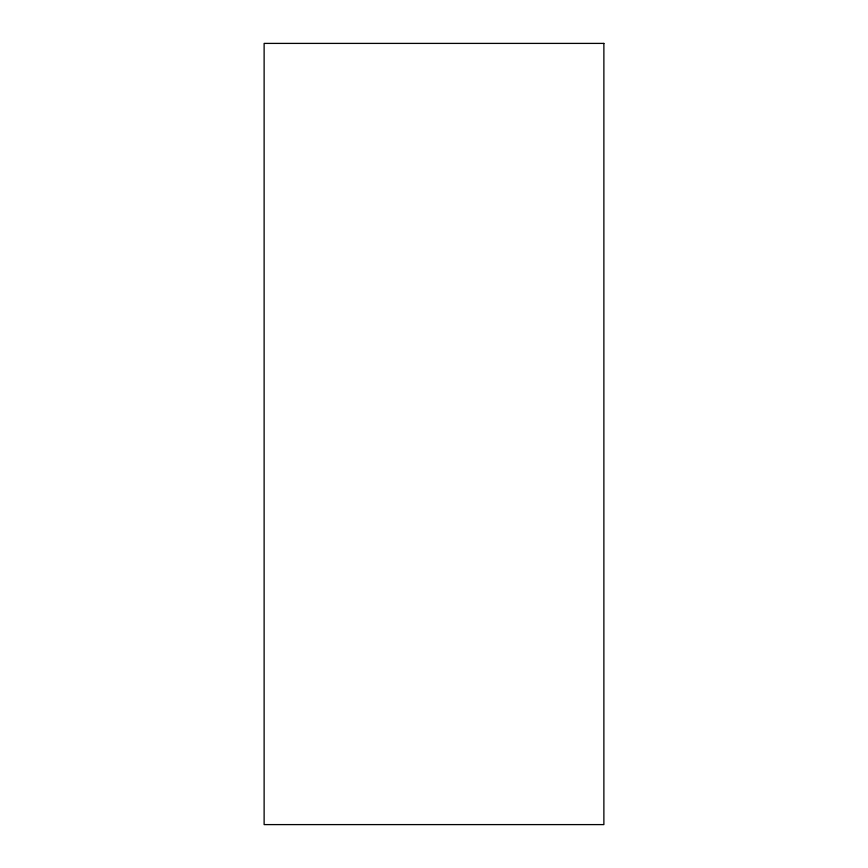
<?xml version="1.0" encoding="UTF-8"?>
<svg xmlns="http://www.w3.org/2000/svg" width="868" height="868" viewBox="0 0 868 868"><rect width="100%" height="100%" fill="white"/><g stroke="black" fill="none" stroke-linecap="round" stroke-linejoin="round"><path stroke-width="1.3" d="M603.878 43.4L264.122 43.4L264.122 824.6L603.878 824.6L603.878 43.4"/></g></svg>
